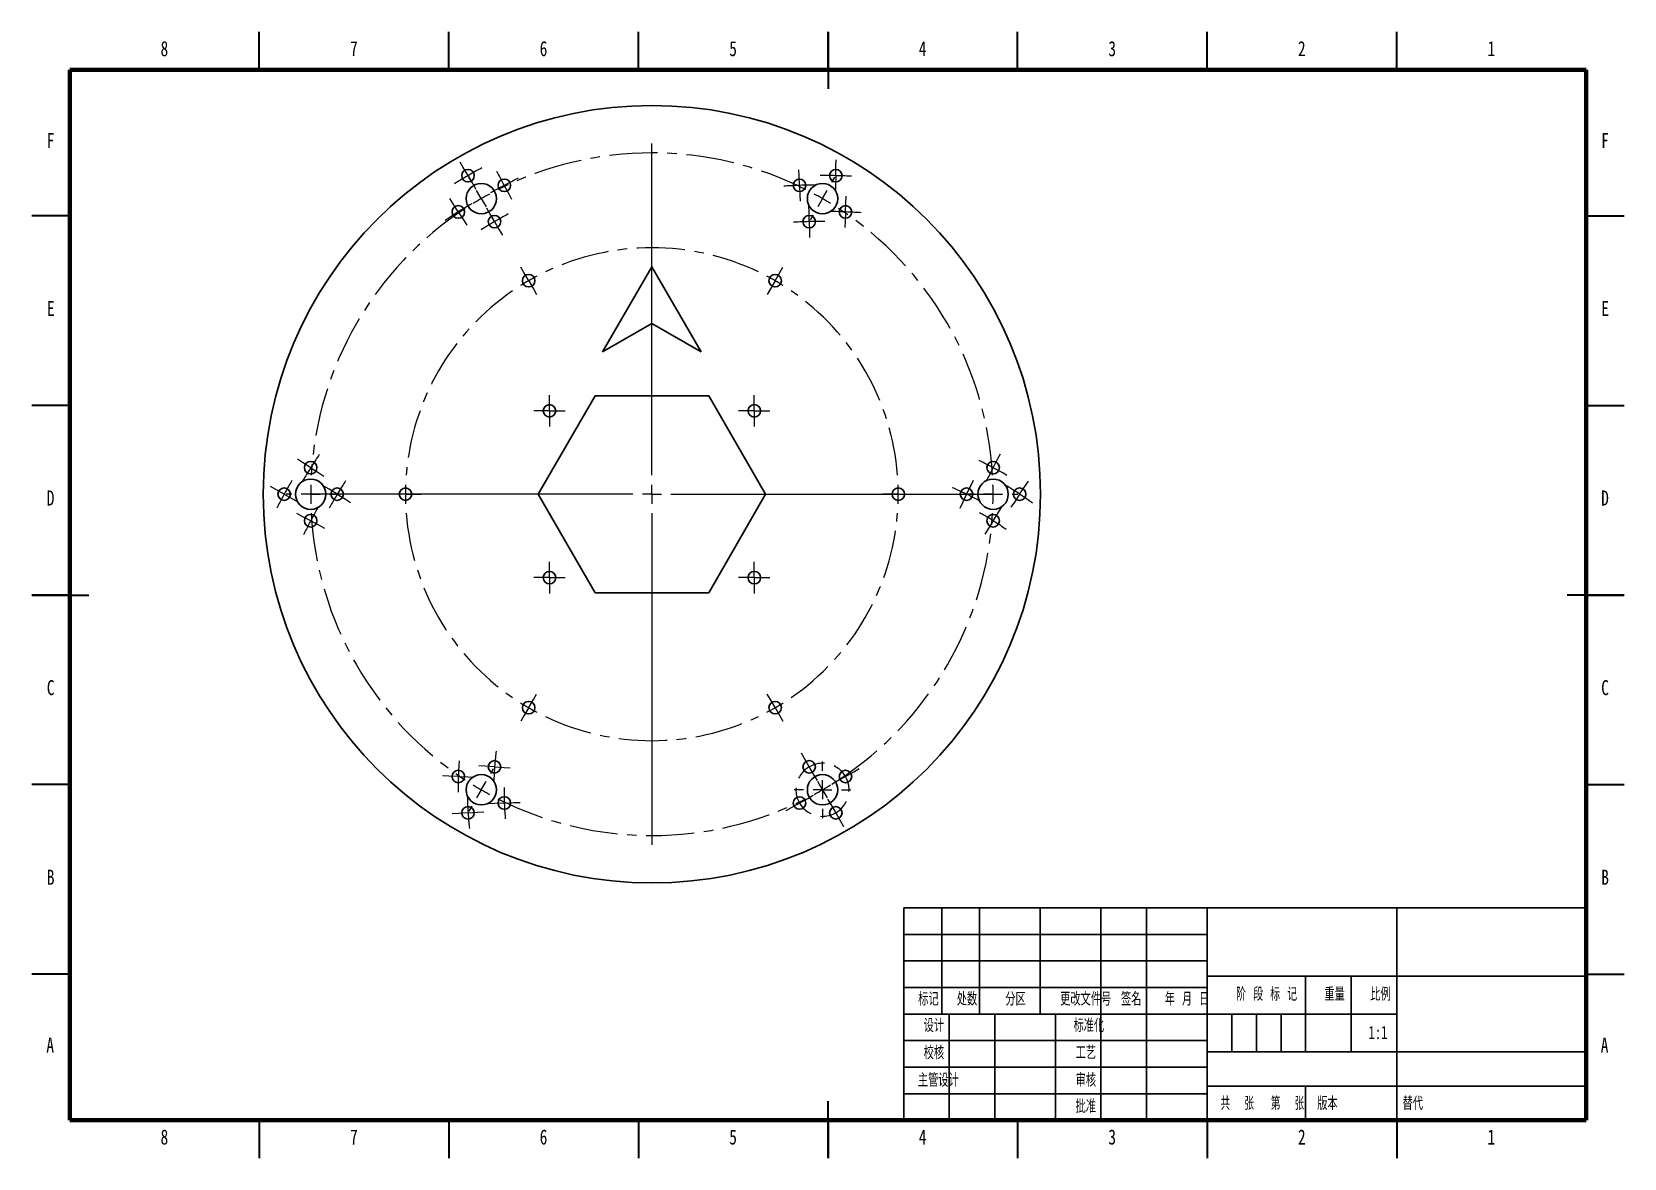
# Model space of a CAD drawing. Header units: millimetres. Extents: x 0 to 420, y 0 to 297.
import ezdxf

# ---------------------------------------------------------------- set-up
doc = ezdxf.new("R2010")
doc.units = ezdxf.units.MM
doc.linetypes.add('CENTERX2', pattern=[20.32, 12.7, -2.54, 2.54, -2.54])
for name, color, linetype in [('10', 7, 'Continuous'), ('5', 7, 'Continuous'), ('SLD-0', 7, 'Continuous')]:
    doc.layers.add(name, color=color, linetype=linetype)
doc.styles.add('SLDTEXTSTYLE0', font='TXT', dxfattribs={"width": 0.7})
doc.styles.add('SLDTEXTSTYLE1', font='TXT', dxfattribs={"width": 0.7, "bigfont": 'bigfont'})
doc.styles.add('SLDTEXTSTYLE2', font='TXT', dxfattribs={"width": 0.6, "bigfont": 'bigfont'})
doc.styles.add('SLDTEXTSTYLE3', font='TXT', dxfattribs={"width": 0.614286, "bigfont": 'bigfont'})
doc.styles.add('SLDTEXTSTYLE4', font='TXT', dxfattribs={"width": 0.62, "bigfont": 'bigfont'})
doc.styles.add('SLDTEXTSTYLE5', font='TXT', dxfattribs={"width": 0.75})

# ---------------------------------------------------------------- blocks, each defined once
blk = doc.blocks.new('SW_CENTERMARKSYMBOL_0')
at = {"color": 0, "linetype": 'Continuous', "lineweight": 0}
for p, q in [((-98.25, 170.17), (-99.08, 171.6)), ((-97, 168.01), (-98.25, 170.17)), ((-97, 168.01), (-95.75, 165.84)), ((-88.6, 167.66), (-89.37, 169.12)), ((-9.66, 167.94), (-9.72, 169.59)), ((0, 168.01), (-0.05, 165.51)), ((0, 168.01), (0.05, 170.51)), ((0.05, 170.51), (0.09, 172.16)), ((-95.75, 165.84), (-94.93, 164.41)), ((-87.44, 165.45), (-88.6, 167.66)), ((-87.44, 165.45), (-86.27, 163.23)), ((-9.56, 165.45), (-9.66, 167.94)), ((-9.56, 165.45), (-9.47, 162.95)), ((-0.05, 165.51), (-0.09, 163.86)), ((-100.9, 160.56), (-101.78, 161.96)), ((-99.56, 158.45), (-100.9, 160.56)), ((-86.27, 163.23), (-85.5, 161.77)), ((-9.47, 162.95), (-9.4, 161.3)), ((-7.06, 158.38), (-7.1, 160.03)), ((2.56, 158.45), (2.66, 160.94)), ((2.66, 160.94), (2.73, 162.59)), ((-99.56, 158.45), (-98.23, 156.33)), ((-98.23, 156.33), (-97.35, 154.94)), ((-91.25, 158.05), (-92.08, 159.48)), ((-90, 155.88), (-91.25, 158.05)), ((-90, 155.88), (-88.75, 153.72)), ((-7, 155.88), (-7.06, 158.38)), ((-7, 155.88), (-6.94, 153.39)), ((2.46, 155.95), (2.4, 154.3)), ((2.56, 158.45), (2.46, 155.95)), ((-88.75, 153.72), (-87.93, 152.29)), ((-6.94, 153.39), (-6.9, 151.74)), ((-140.62, 92.34), (-142.01, 93.21)), ((41.5, 91), (42.67, 93.21)), ((42.67, 93.21), (43.44, 94.67)), ((-138.5, 91), (-140.62, 92.34)), ((-138.5, 91), (-136.38, 89.67)), ((-136.38, 89.67), (-134.99, 88.79)), ((40.33, 88.8), (39.56, 87.34)), ((41.5, 91), (40.33, 88.8)), ((-147.69, 85.21), (-149.14, 86)), ((-145.5, 84), (-147.69, 85.21)), ((-145.5, 84), (-143.31, 82.8)), ((-133.64, 85.3), (-135.04, 86.16)), ((-131.5, 84), (-133.64, 85.3)), ((-131.5, 84), (-129.36, 82.7)), ((34.5, 84), (33.4, 81.76)), ((34.5, 84), (35.6, 86.25)), ((35.6, 86.25), (36.32, 87.73)), ((48.5, 84), (47.11, 81.92)), ((48.5, 84), (49.89, 86.08)), ((49.89, 86.08), (50.8, 87.46)), ((-143.31, 82.8), (-141.86, 82.01)), ((-129.36, 82.7), (-127.96, 81.85)), ((33.4, 81.76), (32.68, 80.27)), ((42.84, 79.12), (43.72, 80.51)), ((47.11, 81.92), (46.2, 80.55)), ((-140.71, 78.17), (-142.17, 78.93)), ((-138.5, 77), (-140.71, 78.17)), ((-138.5, 77), (-136.29, 75.84)), ((-136.29, 75.84), (-134.83, 75.07)), ((41.5, 77), (40.16, 74.89)), ((41.5, 77), (42.84, 79.12)), ((40.16, 74.89), (39.28, 73.5)), ((-8.25, 14.29), (-9.08, 15.72)), ((-7, 12.12), (-8.25, 14.29)), ((-3.5, 11.06), (-3.5, 13.51)), ((-102.06, 9.65), (-103.71, 9.71)), ((-99.56, 9.56), (-102.06, 9.65)), ((-99.56, 9.56), (-97.06, 9.47)), ((-97.06, 9.47), (-95.41, 9.41)), ((-92.49, 12.3), (-94.14, 12.41)), ((-90, 12.12), (-92.49, 12.3)), ((-90, 12.12), (-87.51, 11.95)), ((-87.51, 11.95), (-85.86, 11.83)), ((-7, 12.12), (-5.75, 9.96)), ((-5.75, 9.96), (-4.93, 8.53)), ((-3.5, 6.06), (-3.5, 8.56)), ((2.56, 9.56), (0.4, 8.31)), ((2.56, 9.56), (4.73, 10.81)), ((4.73, 10.81), (6.16, 11.64)), ((-8.5, 6.06), (-10.95, 6.06)), ((-7.4, 3.81), (-5.97, 4.64)), ((-3.5, 6.06), (-6, 6.06)), ((-3.5, 6.06), (-3.5, 3.56)), ((-3.5, 6.06), (-1, 6.06)), ((0.4, 8.31), (-1.03, 7.49)), ((1.5, 6.06), (3.95, 6.06)), ((-97, 0), (-94.51, 0.16)), ((-94.51, 0.16), (-92.86, 0.27)), ((-89.94, 2.46), (-91.58, 2.39)), ((-87.44, 2.56), (-89.94, 2.46)), ((-87.44, 2.56), (-84.94, 2.67)), ((-84.94, 2.67), (-83.29, 2.74)), ((-11.73, 1.31), (-13.16, 0.49)), ((-9.56, 2.56), (-11.73, 1.31)), ((-9.56, 2.56), (-7.4, 3.81)), ((-3.5, 1.06), (-3.5, -1.39)), ((-1.25, 2.17), (-2.07, 3.59)), ((0, 0), (-1.25, 2.17)), ((0, 0), (1.25, -2.17)), ((-99.49, -0.16), (-101.14, -0.27)), ((-97, 0), (-99.49, -0.16)), ((1.25, -2.17), (2.07, -3.59))]:
    blk.add_line(p, q, dxfattribs=at)
for radius, start, end in [(187, 120, 120.766), (187, 119.234, 120), (187, 118.7285, 119.234), (161.98, 89.6462, 90.2298), (161.98, 88.7619, 89.6462), (161.98, 87.8776, 88.7619), (187, 120.766, 121.2715), (180.14, 118.5681, 119.0929), (180.14, 117.773, 118.5681), (180.14, 116.9778, 117.773), (180.14, 116.453, 116.9778), (159.5, 93.0762, 93.669), (159.5, 92.1782, 93.0762), (159.5, 91.2801, 92.1782), (159.5, 90.6874, 91.2801), (161.98, 87.294, 87.8776), (180.14, 121.4319, 122.227), (180.14, 120.9071, 121.4319), (180.14, 123.0222, 123.547), (180.14, 122.227, 123.0222), (173, 120, 120.828), (173, 119.172, 120), (173, 118.6256, 119.172), (149.86, 92.294, 92.9249), (149.86, 91.3382, 92.294), (149.86, 90.3824, 91.3382), (149.86, 89.7516, 90.3824), (152.51, 88.6611, 89.281), (152.51, 87.7219, 88.6611), (152.51, 86.7826, 87.7219), (152.51, 86.1627, 86.7826), (173, 120.828, 121.3744), (159.5, 146.9238, 147.8218), (159.5, 146.331, 146.9238), (96.13, 63.5768, 64.5602), (159.5, 148.7199, 149.3126), (159.5, 147.8218, 148.7199), (96.13, 62.0866, 63.5768), (96.13, 60.5965, 62.0866), (96.13, 59.613, 60.5965), (161.98, 151.2381, 152.1224), (161.98, 150.3538, 151.2381), (161.98, 149.7702, 150.3538), (149.86, 148.6618, 149.6176), (149.86, 147.706, 148.6618), (149.86, 147.0751, 147.706), (86.71, 65.6608, 66.7511), (86.71, 64.0089, 65.6608), (86.71, 62.357, 64.0089), (93.7, 57.8191, 58.8281), (93.7, 56.2904, 57.8191), (93.7, 54.7616, 56.2904), (161.98, 152.1224, 152.706), (152.51, 150.719, 151.3389), (149.86, 149.6176, 150.2484), (86.71, 61.2668, 62.357), (93.7, 53.7526, 54.7616), (152.51, 152.2781, 153.2174), (152.51, 151.3389, 152.2781), (84.01, 59.3173, 60.4426), (84.01, 57.6123, 59.3173), (84.01, 55.9073, 57.6123), (84.01, 54.782, 55.9073), (152.51, 153.2174, 153.8373), (96.13, 175.4398, 176.4232), (86.71, 174.3392, 175.9911), (86.71, 173.2489, 174.3392), (7, 99.5372, 120), (7, 86.0318, 99.5372), (96.13, 177.9134, 179.4035), (96.13, 176.4232, 177.9134), (86.71, 177.643, 178.7332), (86.71, 175.9911, 177.643), (7, 140.4628, 153.9682), (7, 120, 140.4628), (7, 50.4628, 63.9682), (7, 30, 50.4628), (7, 9.5372, 30), (96.13, 179.4035, 180.387), (84.01, 179.5574, 180.6827), (84.01, 180.6827, 182.3877), (7, 176.0318, 189.5372), (7, 189.5372, 210), (7, 356.0318, 9.5372), (93.7, 181.1719, 182.1809), (93.7, 182.1809, 183.7096), (84.01, 182.3877, 184.0927), (84.01, 184.0927, 185.218), (7, 210, 230.4628), (7, 230.4628, 243.9682), (7, 279.5372, 300), (7, 300, 320.4628), (7, 320.4628, 333.9682), (93.7, 183.7096, 185.2384), (93.7, 185.2384, 186.2474), (7, 266.0318, 279.5372)]:
    blk.add_arc((-3.5, 6.06), radius, start, end, dxfattribs=at)
blk = doc.blocks.new('SW_CENTERMARKSYMBOL_1')
at = {"color": 0, "linetype": 'Continuous', "lineweight": 0}
for p, q in [((-66.25, 114.75), (-67.07, 116.18)), ((-65, 112.58), (-66.25, 114.75)), ((-32.5, 61.29), (-32.5, 115.08)), ((0, 112.58), (1.25, 114.75)), ((1.25, 114.75), (2.07, 116.18)), ((-65, 112.58), (-63.75, 110.42)), ((-63.75, 110.42), (-62.92, 108.99)), ((-1.25, 110.42), (-2.07, 108.99)), ((0, 112.58), (-1.25, 110.42)), ((-100, 56.29), (-101.65, 56.29)), ((-97.5, 56.29), (-100, 56.29)), ((-97.5, 56.29), (-95, 56.29)), ((-95, 56.29), (-93.35, 56.29)), ((-37.5, 56.29), (-91.29, 56.29)), ((-32.5, 56.29), (-35, 56.29)), ((-32.5, 56.29), (-32.5, 58.79)), ((-32.5, 56.29), (-32.5, 53.79)), ((-32.5, 56.29), (-30, 56.29)), ((-27.5, 56.29), (26.29, 56.29)), ((30, 56.29), (28.35, 56.29)), ((32.5, 56.29), (30, 56.29)), ((32.5, 56.29), (35, 56.29)), ((35, 56.29), (36.65, 56.29)), ((-32.5, 51.29), (-32.5, -2.5)), ((-65, 0), (-66.25, -2.17)), ((-65, 0), (-63.75, 2.17)), ((-63.75, 2.17), (-62.92, 3.59)), ((-1.25, 2.17), (-2.07, 3.59)), ((0, 0), (-1.25, 2.17)), ((0, 0), (1.25, -2.17)), ((-66.25, -2.17), (-67.07, -3.59)), ((1.25, -2.17), (2.07, -3.59))]:
    blk.add_line(p, q, dxfattribs=at)
at = {"color": 0, "linetype": 'CENTERX2', "lineweight": 0}
for start, end in [(64.4074, 115.5926), (124.4074, 175.5926), (4.4074, 55.5926), (184.4074, 235.5926), (304.4074, 355.5926), (244.4074, 295.5926)]:
    blk.add_arc((-32.5, 56.29), 65, start, end, dxfattribs=at)
at = {"color": 0, "linetype": 'Continuous', "lineweight": 0}
for start, end in [(117.7963, 120), (60, 62.2037), (120, 122.2037), (57.7963, 60), (177.7963, 180), (180, 182.2037), (0, 2.2037), (357.7963, 0), (237.7963, 240), (297.7963, 300), (300, 302.2037), (240, 242.2037)]:
    blk.add_arc((-32.5, 56.29), 65, start, end, dxfattribs=at)
blk = doc.blocks.new('SW_CENTERMARKSYMBOL_2')
at = {"color": 0, "linetype": 'Continuous', "lineweight": 0}
for p, q in [((90, 5), (90, 92.5)), ((42.5, 82.27), (41.75, 83.57)), ((45, 77.94), (43.75, 80.11)), ((135, 77.94), (136.25, 80.11)), ((137.5, 82.27), (138.25, 83.57)), ((45, 77.94), (46.25, 75.78)), ((135, 77.94), (133.75, 75.78)), ((47.5, 73.61), (48.25, 72.31)), ((132.5, 73.61), (131.75, 72.31)), ((0, 0), (-2.5, 0)), ((85, 0), (-2.5, 0)), ((0, 0), (2.5, 0)), ((5, 0), (6.5, 0)), ((90, 0), (87.5, 0)), ((90, 0), (90, 2.5)), ((90, 0), (90, -2.5)), ((90, 0), (92.5, 0)), ((95, 0), (182.5, 0)), ((175, 0), (173.5, 0)), ((180, 0), (177.5, 0)), ((180, 0), (182.5, 0)), ((185, 0), (186.5, 0)), ((-5, 0), (-6.5, 0)), ((90, -5), (90, -92.5)), ((47.5, -73.61), (48.25, -72.31)), ((132.5, -73.61), (131.75, -72.31)), ((45, -77.94), (43.75, -80.11)), ((45, -77.94), (46.25, -75.78)), ((135, -77.94), (133.75, -75.78)), ((135, -77.94), (136.25, -80.11)), ((42.5, -82.27), (41.75, -83.57)), ((137.5, -82.27), (138.25, -83.57))]:
    blk.add_line(p, q, dxfattribs=at)
at = {"color": 0, "linetype": 'CENTERX2', "lineweight": 0}
for start, end in [(63.1831, 116.8169), (123.1831, 176.8169), (3.1831, 56.8169), (183.1831, 236.8169), (303.1831, 356.8169), (243.1831, 296.8169)]:
    blk.add_arc((90, 0), 90, start, end, dxfattribs=at)
at = {"color": 0, "linetype": 'Continuous', "lineweight": 0}
for start, end in [(120, 121.5915), (118.4085, 120), (60, 61.5915), (58.4085, 60), (178.4085, 180), (0, 1.5915), (358.4085, 0), (180, 181.5915), (238.4085, 240), (240, 241.5915), (298.4085, 300), (300, 301.5915)]:
    blk.add_arc((90, 0), 90, start, end, dxfattribs=at)
blk = doc.blocks.new('SW_CENTERMARKSYMBOL_3')
at = {"color": 0, "linetype": 'Continuous', "lineweight": 0}
for p, q in [((-2.5, 0), (-4.15, 0)), ((0, 0), (-2.5, 0)), ((0, 2.5), (0, 4.15)), ((0, 0), (0, 2.5)), ((0, 0), (0, -2.5)), ((0, 0), (2.5, 0)), ((2.5, 0), (4.15, 0)), ((0, -2.5), (0, -4.15))]:
    blk.add_line(p, q, dxfattribs=at)
blk = doc.blocks.new('SW_CENTERMARKSYMBOL_4')
at = {"color": 0, "linetype": 'Continuous', "lineweight": 0}
for p, q in [((-2.5, 0), (-4.15, 0)), ((0, 0), (-2.5, 0)), ((0, 2.5), (0, 4.15)), ((0, 0), (0, 2.5)), ((0, 0), (0, -2.5)), ((0, 0), (2.5, 0)), ((2.5, 0), (4.15, 0)), ((0, -2.5), (0, -4.15))]:
    blk.add_line(p, q, dxfattribs=at)
blk = doc.blocks.new('SW_CENTERMARKSYMBOL_5')
at = {"color": 0, "linetype": 'Continuous', "lineweight": 0}
for p, q in [((-2.5, 0), (-4.15, 0)), ((0, 0), (-2.5, 0)), ((0, 2.5), (0, 4.15)), ((0, 0), (0, 2.5)), ((0, 0), (0, -2.5)), ((0, 0), (2.5, 0)), ((2.5, 0), (4.15, 0)), ((0, -2.5), (0, -4.15))]:
    blk.add_line(p, q, dxfattribs=at)
blk = doc.blocks.new('SW_CENTERMARKSYMBOL_6')
at = {"color": 0, "linetype": 'Continuous', "lineweight": 0}
for p, q in [((-2.5, 0), (-4.15, 0)), ((0, 0), (-2.5, 0)), ((0, 2.5), (0, 4.15)), ((0, 0), (0, 2.5)), ((0, 0), (0, -2.5)), ((0, 0), (2.5, 0)), ((2.5, 0), (4.15, 0)), ((0, -2.5), (0, -4.15))]:
    blk.add_line(p, q, dxfattribs=at)

msp = doc.modelspace()

# ---------------------------------------------------------------- linework, layer by layer
at = {"color": 7, "linetype": 'Continuous', "lineweight": 35}
for p, q in [((60, 287), (60, 297)), ((110, 287), (110, 297)), ((160, 287), (160, 297)), ((210, 287), (210, 297)), ((210, 297), (210, 282)), ((260, 287), (260, 297)), ((310, 287), (310, 297)), ((360, 287), (360, 297)), ((10, 248.5), (0, 248.5)), ((410, 248.5), (420, 248.5)), ((10, 198.5), (0, 198.5)), ((410, 198.5), (420, 198.5)), ((10, 148.5), (0, 148.5)), ((0, 148.5), (15, 148.5)), ((420, 148.5), (405, 148.5)), ((410, 148.5), (420, 148.5)), ((10, 98.5), (0, 98.5)), ((410, 98.5), (420, 98.5)), ((10, 48.5), (0, 48.5)), ((410, 48.5), (420, 48.5)), ((210, 0), (210, 15)), ((60, 10), (60, 0)), ((110, 10), (110, 0)), ((160, 10), (160, 0)), ((210, 10), (210, 0)), ((260, 10), (260, 0)), ((310, 10), (310, 0)), ((360, 10), (360, 0))]:
    msp.add_line(p, q, dxfattribs=at)
at = {"color": 7, "linetype": 'Continuous', "lineweight": 70}
for p, q in [((10, 10), (10, 287)), ((10, 287), (410, 287)), ((410, 287), (410, 10)), ((410, 10), (10, 10))]:
    msp.add_line(p, q, dxfattribs=at)
at = {"color": 7, "linetype": 'Continuous', "lineweight": 25}
for p, q in [((163.55, 235.08), (150.56, 212.58)), ((176.54, 212.58), (163.55, 235.08)), ((150.56, 212.58), (163.55, 220.08)), ((163.55, 220.08), (176.54, 212.58)), ((148.55, 201.06), (133.55, 175.08)), ((178.55, 201.06), (148.55, 201.06)), ((193.55, 175.08), (178.55, 201.06)), ((133.55, 175.08), (148.55, 149.1)), ((178.55, 149.1), (193.55, 175.08)), ((148.55, 149.1), (178.55, 149.1))]:
    msp.add_line(p, q, dxfattribs=at)
for centre, radius in [((163.55, 175.08), 102.5), ((115.05, 259.08), 1.65), ((212.05, 259.08), 1.65), ((118.55, 253.02), 4), ((124.61, 256.52), 1.65), ((202.49, 256.52), 1.65), ((208.55, 253.02), 4), ((112.49, 249.52), 1.65), ((122.05, 246.96), 1.65), ((205.05, 246.96), 1.65), ((214.61, 249.52), 1.65), ((131.05, 231.37), 1.65), ((196.05, 231.37), 1.65), ((136.55, 197.08), 1.65), ((190.55, 197.08), 1.65), ((73.55, 182.08), 1.65), ((253.55, 182.08), 1.65), ((66.55, 175.08), 1.65), ((73.55, 175.08), 4), ((80.55, 175.08), 1.65), ((98.55, 175.08), 1.65), ((228.55, 175.08), 1.65), ((246.55, 175.08), 1.65), ((253.55, 175.08), 4), ((260.55, 175.08), 1.65), ((73.55, 168.08), 1.65), ((253.55, 168.08), 1.65), ((136.55, 153.08), 1.65), ((190.55, 153.08), 1.65), ((131.05, 118.79), 1.65), ((196.05, 118.79), 1.65), ((112.49, 100.64), 1.65), ((118.55, 97.14), 4), ((122.05, 103.2), 1.65), ((205.05, 103.2), 1.65), ((208.55, 97.14), 4), ((214.61, 100.64), 1.65), ((115.05, 91.07), 1.65), ((124.61, 93.64), 1.65), ((202.49, 93.64), 1.65), ((212.05, 91.07), 1.65)]:
    msp.add_circle(centre, radius, dxfattribs=at)
at = {"layer": '10', "color": 7, "lineweight": 25}
for p, q in [((240, 66), (240, 38)), ((250, 66), (250, 38)), ((266, 66), (266, 38)), ((282, 66), (282, 10)), ((294, 66), (294, 10)), ((310, 66), (310, 10)), ((360, 66), (360, 38)), ((310, 48), (410, 48)), ((335.99, 48), (335.99, 28)), ((348, 48), (348, 28)), ((230, 45), (310, 45)), ((230, 38), (360, 38)), ((242, 38), (242, 10)), ((254, 38), (254, 10)), ((270, 38), (270, 10)), ((360, 38), (360, 10)), ((230, 31), (310, 31)), ((310, 28), (410, 28)), ((230, 24), (310, 24)), ((230, 17), (310, 17)), ((310, 19), (410, 19))]:
    msp.add_line(p, q, dxfattribs=at)
at = {"layer": '10', "color": 7}
for p, q in [((230, 59), (310, 59)), ((230, 52), (310, 52))]:
    msp.add_line(p, q, dxfattribs=at)
at = {"layer": '5', "color": 7, "lineweight": 25}
for q in [(410, 66), (230, 10)]:
    msp.add_line((230, 66), q, dxfattribs=at)
at = {"layer": 'SLD-0'}
for p, q in [((316.5, 38), (316.5, 28)), ((323, 38), (323, 28)), ((329.5, 38), (329.5, 28))]:
    msp.add_line(p, q, dxfattribs=at)
at = {"layer": 'SLD-0', "lineweight": 25}
msp.add_line((335.99, 19), (335.99, 10), dxfattribs=at)

# ---------------------------------------------------------------- block references
at = {"color": 7, "linetype": 'Continuous', "lineweight": 0}
for name, p in [('SW_CENTERMARKSYMBOL_2', (73.55, 175.08)), ('SW_CENTERMARKSYMBOL_0', (212.05, 91.07)), ('SW_CENTERMARKSYMBOL_1', (196.05, 118.79)), ('SW_CENTERMARKSYMBOL_5', (136.55, 197.08)), ('SW_CENTERMARKSYMBOL_3', (190.55, 197.08)), ('SW_CENTERMARKSYMBOL_4', (136.55, 153.08)), ('SW_CENTERMARKSYMBOL_6', (190.55, 153.08))]:
    msp.add_blockref(name, p, dxfattribs=at)

# ---------------------------------------------------------------- texts
at = {"color": 7, "linetype": 'Continuous', "lineweight": 0, "char_height": 3.97, "attachment_point": 2, "style": 'SLDTEXTSTYLE5'}
for s, insert in [('8', (34.96, 294.56)), ('7', (84.96, 294.56)), ('6', (134.96, 294.56)), ('5', (184.96, 294.56)), ('4', (234.96, 294.56)), ('3', (284.96, 294.56)), ('2', (334.96, 294.56)), ('1', (384.96, 294.56)), ('F', (4.96, 270.31)), ('F', (414.96, 270.31)), ('E', (5.01, 226.06)), ('E', (415.01, 226.06)), ('D', (4.95, 176.06)), ('D', (414.95, 176.06)), ('C', (4.96, 126.06)), ('C', (414.96, 126.06)), ('B', (4.97, 76.06)), ('B', (414.97, 76.06)), ('A', (4.84, 31.81)), ('A', (414.84, 31.81)), ('8', (34.96, 7.56)), ('7', (84.96, 7.56)), ('6', (134.96, 7.56)), ('5', (184.96, 7.56)), ('4', (234.96, 7.56)), ('3', (284.96, 7.56)), ('2', (334.96, 7.56)), ('1', (384.96, 7.56))]:
    msp.add_mtext(s, dxfattribs=dict(at, insert=insert))
at = {"layer": '10', "char_height": 3.5, "attachment_point": 2}
for s, insert, style in [('标记', (236.49, 43.72), 'SLDTEXTSTYLE1'), ('处\\M+19094', (246.67, 43.72), 'SLDTEXTSTYLE1'), ('\\M+195AA\\M+18BE6', (259.46, 43.72), 'SLDTEXTSTYLE1'), ('\\M+18D58\\M+189FC\\M+195B6\\M+18C8F\\M+18D86', (277.98, 43.72), 'SLDTEXTSTYLE1'), ('签\\M+196BC', (289.97, 43.72), 'SLDTEXTSTYLE1'), ('\\M+1944E \\M+18C8E \\M+193FA', (304.71, 43.72), 'SLDTEXTSTYLE4'), ('阶 \\M+19269 标 记', (325.69, 44.99), 'SLDTEXTSTYLE3'), ('\\M+18F64\\M+197CA', (343.63, 44.99), 'SLDTEXTSTYLE1'), ('\\M+194E4\\M+197E1', (355.72, 44.99), 'SLDTEXTSTYLE1'), ('设计', (237.93, 36.73), 'SLDTEXTSTYLE1'), ('标\\M+18F79\\M+189BB', (278.79, 36.73), 'SLDTEXTSTYLE1'), ('1:1', (355.08, 34.9), 'SLDTEXTSTYLE0'), ('\\M+18D5A\\M+18A6A', (237.93, 29.56), 'SLDTEXTSTYLE1'), ('\\M+18D48艺', (278.02, 29.6), 'SLDTEXTSTYLE1'), ('\\M+18EE5\\M+18AC7设计', (239.09, 22.33), 'SLDTEXTSTYLE1'), ('审\\M+18A6A', (278.02, 22.33), 'SLDTEXTSTYLE1'), ('\\M+194E1\\M+18F79', (278, 15.44), 'SLDTEXTSTYLE1'), ('\\M+18BA4  张', (317.96, 16.2), 'SLDTEXTSTYLE2'), ('\\M+191E6  张', (331.22, 16.2), 'SLDTEXTSTYLE2'), ('\\M+194C5\\M+1967B', (341.74, 16.2), 'SLDTEXTSTYLE1')]:
    msp.add_mtext(s, dxfattribs=dict(at, insert=insert, style=style))
at = {"layer": 'SLD-0', "insert": (361.56, 16.2), "char_height": 3.5, "attachment_point": 1, "style": 'SLDTEXTSTYLE1'}
msp.add_mtext('\\M+191D6\\M+191E3', dxfattribs=at)

doc.saveas('drawing.dxf')
